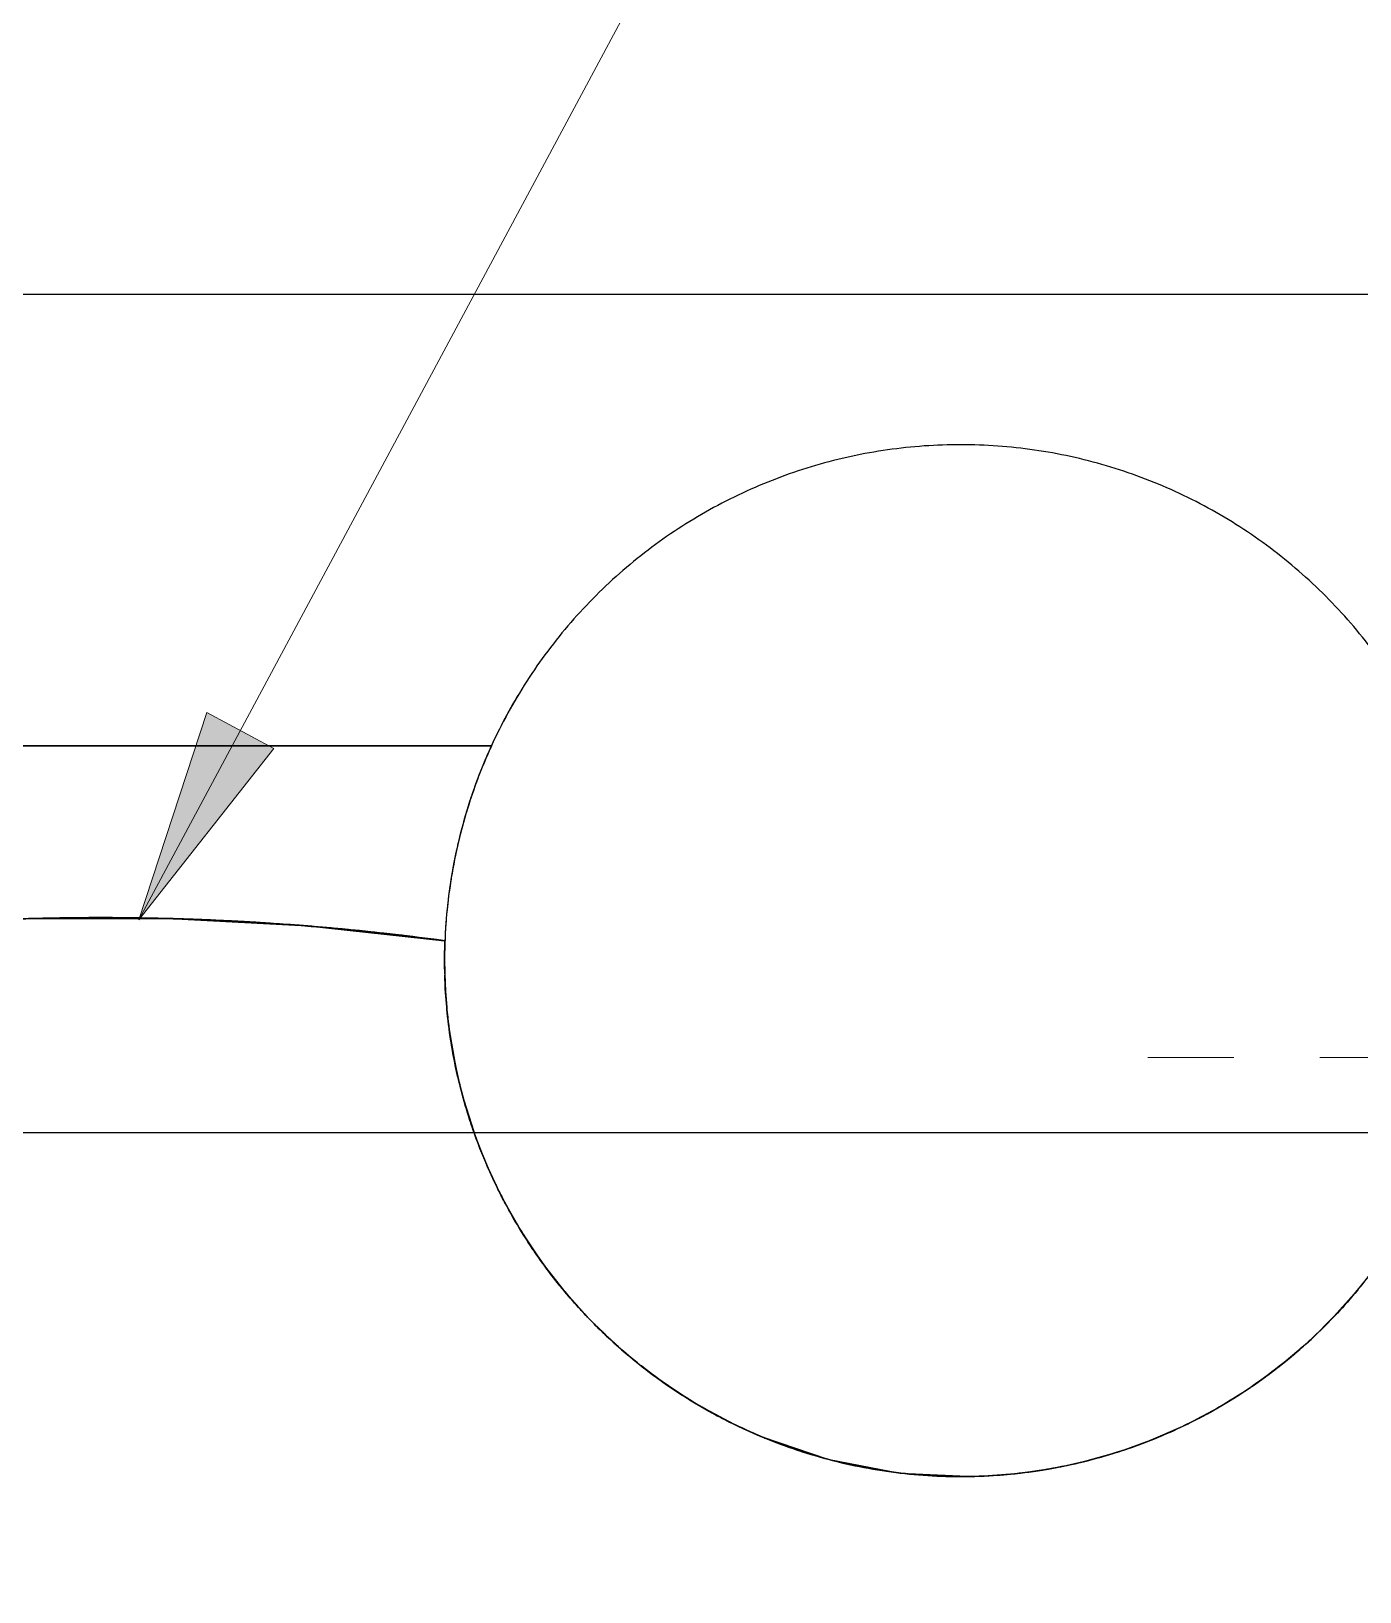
# Model space of a CAD drawing. Header units: metres. Extents: x -1161 to -1081, y 0 to 563.
# Drawn here: x -1149.824 to -1148.279, y 544.52 to 546.334 of the extents above; entities that cross this region are included whole.
import ezdxf

# ---------------------------------------------------------------- set-up
doc = ezdxf.new("R2010")
doc.units = ezdxf.units.M
doc.linetypes.add('JacobsGridLine', pattern=[0.0145, 0.01, -0.001, 0.0025, -0.001])
for name, color, linetype, lineweight in [('A-GENM', 7, 'Continuous', 35), ('G-ANNO-TEXT', 7, 'Continuous', 9), ('S-GRID', 7, 'Continuous', 9)]:
    doc.layers.add(name, color=color, linetype=linetype, lineweight=lineweight)

# ---------------------------------------------------------------- blocks, each defined once
blk = doc.blocks.new('Foundations-Piles - Px-1200-66435273-DRG-2873121 - DECK SLAB GENERAL ARRANGEMENT PLAN')
at = {"layer": 'A-GENM', "color": 9, "lineweight": 25, "true_color": 0xbebebe}
for start, end in [(90, 98.1818), (92.2501, 96.7983), (88.9353, 92.2501), (81.8182, 90), (84.2266, 88.9353), (98.1818, 106.3636), (100.1896, 104.6123), (96.7983, 100.1896), (81.081, 84.2266), (73.6364, 81.8182), (73.6364, 81.081), (106.3636, 114.5455), (108.2706, 112.5944), (106.4925, 108.2706), (104.6123, 106.0641), (65.4545, 73.6364), (65.4545, 73.6364), (114.5455, 122.7273), (114.6599, 116.2514), (112.5944, 114.272), (57.2727, 65.4545), (57.2727, 65.4545), (116.2514, 120.583), (120.583, 122.4816), (124.3905, 130.9091), (124.3905, 128.5814), (122.7273, 124.3905), (124.2279, 124.3905), (122.8273, 124.2279), (49.0909, 57.2727), (49.0909, 57.2727), (128.5814, 130.6928), (130.9091, 139.0909), (132.2009, 136.5946), (130.9948, 132.2009), (40.9091, 49.0909), (40.9091, 49.0909), (136.5946, 138.9057), (139.0909, 147.2727), (140.1715, 144.6326), (139.1624, 140.1715), (32.7273, 40.9091), (32.7273, 40.9091), (144.6326, 147.1204), (147.2727, 155.3353), (148.1399, 152.7165), (147.3299, 148.1399), (24.5455, 32.7273), (24.5455, 32.7273), (152.7165, 155.3353), (155.4545, 163.6364), (156.1068, 160.9016), (155.4975, 156.1068), (16.3636, 24.5455), (16.3636, 24.5455), (160.9016, 163.5554), (163.6364, 171.8182), (164.0723, 169.3897), (163.6651, 164.0723), (8.1818, 16.3636), (8.1818, 16.3636), (169.3897, 171.8182), (171.8182, 180), (172.0366, 180), (171.8608, 172.0366), (0, 8.1818), (0, 8.1818), (180, 188.1818), (180, 188.1818), (351.8182, 0), (351.8182, 0), (188.1818, 196.3636), (188.2384, 196.2576), (343.6364, 351.8182), (343.6364, 351.8182), (196.3636, 204.5455), (196.4203, 199.7037), (335.4545, 343.6364), (335.4545, 343.6364), (199.7037, 204.3932), (204.5455, 212.7273), (204.6304, 208.1482), (327.2727, 335.4545), (327.2727, 335.4545), (208.1482, 212.533), (212.7273, 220.9091), (212.8405, 216.4884), (319.0909, 327.2727), (319.0909, 327.2727), (216.4884, 220.6765), (220.9091, 229.0909), (221.0506, 224.7812), (310.9091, 319.0909), (310.9091, 319.0909), (224.7812, 228.8235), (229.0909, 237.2727), (302.7273, 310.9091), (304.9663, 310.9091), (229.2607, 233.0485), (233.0485, 236.9735), (237.2727, 245.4545), (237.4709, 241.3005), (294.5455, 302.7273), (294.5659, 302.3981), (302.3981, 304.9663), (241.3005, 245.1264), (245.4545, 253.6364), (245.681, 249.5426), (249.5426, 253.2818), (286.3636, 294.5455), (286.7316, 294.5455), (253.6364, 261.8182), (253.8911, 257.7779), (278.1818, 286.3636), (282.4594, 285.9238), (286.585, 286.7316), (257.7779, 261.4394), (261.8182, 265.362), (262.1012, 265.362), (265.362, 266.0083), (265.362, 270), (266.0083, 269.599), (270, 278.1818), (270.3114, 274.2352), (274.2352, 277.7604), (278.5215, 282.4594), (270.1904, 270.3114)]:
    blk.add_arc((0, 0), 0.6, start, end, dxfattribs=at)
at = {"layer": 'A-GENM', "color": 254, "lineweight": 25, "true_color": 0xd1d1d1}
for start, end in [(106.3636, 106.4925), (106.0641, 106.3636), (114.272, 114.5455), (122.4816, 122.7273), (130.6928, 130.9091), (138.9057, 139.0909), (147.1204, 147.2727), (204.3932, 204.5455), (212.533, 212.7273), (220.6765, 220.9091), (228.8235, 229.0909), (236.9735, 237.2727), (245.1264, 245.5969), (253.2818, 253.795), (285.9238, 286.3636), (286.3636, 286.585), (261.4394, 261.8182), (261.8182, 261.9928), (277.7604, 278.1818), (278.1818, 278.3878), (269.6447, 270), (270, 270.1904)]:
    blk.add_arc((0, 0), 0.6, start, end, dxfattribs=at)
blk = doc.blocks.new('Shotcrete Adaptive v1 - 1200 Dia Pile _ 2_000 Spacing-61394364-DRG-2873121 - DECK SLAB GENERAL ARRANGEMENT PLAN')
at = {"layer": 'A-GENM', "color": 9, "lineweight": 25, "true_color": 0xbebebe}
for p, q in [((-0.4546, 0.25), (0.4546, 0.25)), ((0.4546, 0.25), (-0.4546, 0.25))]:
    blk.add_line(p, q, dxfattribs=at)
for centre, radius, start, end in [((-1, 0), 0.6, 20.0818, 24.6243), ((-1, 0), 0.6, 20.0818, 24.6243), ((1, 0), 0.6, 156.2014, 159.3408), ((1, 0), 0.6, 156.2014, 159.3408), ((1, 0), 0.6, 155.3757, 156.2014), ((1, 0), 0.6, 155.3757, 156.2014), ((-1, 0), 0.6, 17.5169, 20.0818), ((-1, 0), 0.6, 17.5169, 20.0818), ((1, 0), 0.6, 159.3408, 162.8466), ((1, 0), 0.6, 159.3408, 162.8466), ((-1, 0), 0.6, 17.1534, 17.5169), ((-1, 0), 0.6, 17.1534, 17.5169), ((-1, 0), 0.6, 9.6825, 17.1534), ((-1, 0), 0.6, 9.6825, 17.1534), ((1, 0), 0.6, 164.0565, 164.6944), ((1, 0), 0.6, 164.0565, 164.6944), ((1, 0), 0.6, 162.8466, 164.0565), ((1, 0), 0.6, 162.8466, 164.0565), ((1, 0), 0.6, 165.1113, 167.3634), ((1, 0), 0.6, 165.1113, 167.3634), ((1, 0), 0.6, 164.7956, 164.9854), ((1, 0), 0.6, 164.7956, 164.9854), ((1, 0), 0.6, 167.3634, 170.3175), ((1, 0), 0.6, 167.3634, 170.3175), ((-1, 0), 0.6, 2.2116, 9.6825), ((-1, 0), 0.6, 2.2116, 9.6825), ((1, 0), 0.6, 170.3175, 171.9198), ((1, 0), 0.6, 170.3175, 171.9198), ((1, 0), 0.6, 171.9198, 175.3023), ((1, 0), 0.6, 171.9198, 175.3023), ((0, -2.95), 3, 94.6025, 97.6709), ((0, -2.95), 3, 94.3743, 94.7409), ((0, -2.95), 3, 91.5342, 94.6025), ((0, -2.95), 3, 91.3583, 91.6835), ((0, -2.95), 3, 88.4658, 91.5342), ((0, -2.95), 3, 88.3166, 88.6417), ((0, -2.95), 3, 85.3975, 88.4658), ((0, -2.95), 3, 85.2591, 85.6256), ((0, -2.95), 3, 82.3291, 85.3975), ((1, 0), 0.6, 175.3023, 177.7884), ((1, 0), 0.6, 175.3023, 177.7884), ((0, -2.95), 3, 97.3435, 97.6709), ((0, -2.95), 3, 82.3291, 82.6565)]:
    blk.add_arc(centre, radius, start, end, dxfattribs=at)
at = {"layer": 'A-GENM', "color": 254, "lineweight": 25, "true_color": 0xd1d1d1}
for start, end in [(94.7409, 96.2932), (93.5296, 94.3743), (92.1187, 93.5176), (91.6835, 92.1133), (90.729, 91.3583), (89.2757, 90.7244), (88.6417, 89.2711), (87.8868, 88.3166), (86.4824, 87.8814), (85.6256, 86.4703), (83.7067, 85.2591), (96.3064, 97.3435), (82.6565, 83.6934)]:
    blk.add_arc((0, -2.95), 3, start, end, dxfattribs=at)
blk = doc.blocks.new('StitchPour_RS36A_04 - StitchPour_RS36A_04-60468323-DRG-2873121 - DECK SLAB GENERAL ARRANGEMENT PLAN')
at = {"layer": 'A-GENM', "color": 253, "lineweight": 25, "true_color": 0xa3a3a3}
blk.add_open_spline([(131.1933, 52.1709), (131.2301, 52.0327), (131.4599, 51.168), (131.8827, 49.577), (132.2688, 48.1242), (132.4618, 47.3978)], degree=3, knots=[0.8539756, 0.8539756, 0.8539756, 0.8539756, 0.8666667, 0.9333333, 1, 1, 1, 1], dxfattribs=at)
blk.add_open_spline([(131.3265, 51.6698), (131.3654, 51.5234), (131.4043, 51.377), (131.4432, 51.2306)], degree=3, dxfattribs=at)
at = {"layer": 'A-GENM', "color": 9, "lineweight": 25, "true_color": 0xbebebe}
blk.add_open_spline([(131.4432, 51.2306), (131.5897, 50.6794), (131.7362, 50.1282), (131.8827, 49.5769)], degree=3, dxfattribs=at)
blk = doc.blocks.new('T2DPAA-T2D-C3S-RS-M3D-100334_rvt-1-DRG-2873121 - DECK SLAB GENERAL ARRANGEMENT PLAN')
at = {"layer": 'A-GENM', "color": 9, "lineweight": 25, "true_color": 0xbebebe}
for p, q in [((-1149.9838, 545.2939), (-1149.8234, 545.3025)), ((-1149.8234, 545.3025), (-1149.6628, 545.3025)), ((-1149.6628, 545.3025), (-1149.5023, 545.2939)), ((-1149.5023, 545.2939), (-1149.3426, 545.2768)), ((-1149.3426, 545.2768), (-1149.3431, 545.2563)), ((-1149.3431, 545.2563), (-1149.3429, 545.2379)), ((-1149.3429, 545.2378), (-1149.342, 545.2181)), ((-1149.3376, 545.1731), (-1149.3313, 545.1354)), ((-1149.3207, 545.0912), (-1149.3092, 545.0549)), ((-1149.3092, 545.0549), (-1149.3087, 545.0533)), ((-1149.3087, 545.0533), (-1149.3033, 545.0387)), ((-1149.3032, 545.0384), (-1149.2925, 545.0124)), ((-1149.2925, 545.0124), (-1149.282, 544.9899)), ((-1149.2815, 544.9889), (-1149.2762, 544.9783)), ((-1149.2762, 544.9783), (-1149.2693, 544.9653)), ((-1149.2693, 544.9653), (-1149.2535, 544.9382)), ((-1149.2535, 544.9382), (-1149.2328, 544.907)), ((-1149.2328, 544.907), (-1149.2257, 544.8971)), ((-1149.2257, 544.8971), (-1149.2044, 544.8699)), ((-1149.2044, 544.8699), (-1149.1801, 544.8425)), ((-1148.3085, 544.84), (-1148.2789, 544.8734)), ((-1149.1801, 544.8425), (-1149.1733, 544.8354)), ((-1148.3355, 544.8132), (-1148.3085, 544.84)), ((-1149.1733, 544.8354), (-1149.1458, 544.8089)), ((-1149.1458, 544.8089), (-1149.1189, 544.7859)), ((-1148.3723, 544.7819), (-1148.337, 544.8118)), ((-1148.337, 544.8118), (-1148.3355, 544.8132)), ((-1149.1189, 544.7859), (-1149.1131, 544.7813)), ((-1149.1131, 544.7813), (-1149.0784, 544.7561)), ((-1148.4028, 544.7594), (-1148.3723, 544.7819)), ((-1149.0784, 544.7561), (-1149.0504, 544.7383)), ((-1148.444, 544.7335), (-1148.4059, 544.7573)), ((-1148.4043, 544.7584), (-1148.4028, 544.7594)), ((-1149.0504, 544.7383), (-1149.0462, 544.7358)), ((-1149.0462, 544.7358), (-1149.0013, 544.712)), ((-1148.4772, 544.7157), (-1148.444, 544.7335)), ((-1149.0013, 544.712), (-1148.9799, 544.7023)), ((-1148.5222, 544.6958), (-1148.4785, 544.7151)), ((-1148.4785, 544.7151), (-1148.4772, 544.7157)), ((-1148.979, 544.7019), (-1148.976, 544.7007)), ((-1148.976, 544.7007), (-1148.9738, 544.6997)), ((-1148.9738, 544.6997), (-1148.8972, 544.6737)), ((-1148.557, 544.6832), (-1148.5222, 544.6958)), ((-1148.6054, 544.6696), (-1148.5581, 544.6828)), ((-1148.8972, 544.6737), (-1148.8131, 544.6577)), ((-1148.8125, 544.6576), (-1148.727, 544.6538)), ((-1148.6927, 544.6557), (-1148.6432, 544.662)), ((-1148.6406, 544.6624), (-1148.6054, 544.6696)), ((-1148.7264, 544.6538), (-1148.6927, 544.6557))]:
    blk.add_line(p, q, dxfattribs=at)
at = {"layer": 'A-GENM', "color": 9, "lineweight": 25, "true_color": 0xbebebe, "flags": 128}
for points in [[(-1149.342, 545.2181), (-1149.3403, 545.1959), (-1149.3376, 545.1731)], [(-1149.3313, 545.1354), (-1149.3271, 545.116), (-1149.3207, 545.0912)]]:
    blk.add_lwpolyline(points, dxfattribs=at)
at = {"layer": 'A-GENM', "color": 253, "lineweight": 25, "true_color": 0xa3a3a3}
blk.add_open_spline([(-1150.7819, 546.0286), (-1150.6379, 546.0286), (-1149.7427, 546.0286), (-1148.0964, 546.0286), (-1146.5942, 546.0286), (-1145.8431, 546.0286)], degree=3, knots=[0.8538825, 0.8538825, 0.8538825, 0.8538825, 0.8666667, 0.9333333, 1, 1, 1, 1], dxfattribs=at)
at = {"layer": 'A-GENM', "color": 9, "lineweight": 25, "true_color": 0xbebebe}
for points in [[(-1150.3498, 546.0286), (-1149.5987, 546.0286), (-1148.8475, 546.0286), (-1148.0964, 546.0286)], [(-1149.6631, 545.3025), (-1149.7166, 545.304), (-1149.7702, 545.304), (-1149.8237, 545.3025)], [(-1149.7796, 545.3034), (-1149.7943, 545.3032), (-1149.809, 545.3029), (-1149.8237, 545.3025)], [(-1149.7066, 545.3034), (-1149.7309, 545.3037), (-1149.7553, 545.3037), (-1149.7796, 545.3034)], [(-1149.6632, 545.3025), (-1149.6776, 545.3029), (-1149.6921, 545.3032), (-1149.7066, 545.3034)], [(-1149.6336, 545.3016), (-1149.6431, 545.3019), (-1149.6527, 545.3022), (-1149.6623, 545.3025)], [(-1149.5606, 545.298), (-1149.5849, 545.2995), (-1149.6092, 545.3007), (-1149.6336, 545.3016)], [(-1149.5021, 545.2938), (-1149.5216, 545.2954), (-1149.5411, 545.2968), (-1149.5606, 545.298)], [(-1149.3426, 545.2768), (-1149.3956, 545.2839), (-1149.4488, 545.2896), (-1149.5021, 545.2939)], [(-1149.4878, 545.2926), (-1149.4925, 545.293), (-1149.4972, 545.2934), (-1149.5019, 545.2938)], [(-1149.4151, 545.2854), (-1149.4393, 545.2881), (-1149.4635, 545.2905), (-1149.4878, 545.2926)], [(-1149.3426, 545.2765), (-1149.3668, 545.2798), (-1149.3909, 545.2827), (-1149.4151, 545.2854)], [(-1149.3429, 545.2411), (-1149.3432, 545.253), (-1149.3431, 545.2649), (-1149.3426, 545.2768)], [(-1149.3429, 545.2412), (-1149.3432, 545.253), (-1149.3431, 545.2647), (-1149.3426, 545.2765)], [(-1149.3429, 545.2381), (-1149.3429, 545.2391), (-1149.3429, 545.2402), (-1149.3429, 545.2412)], [(-1149.3429, 545.2392), (-1149.3429, 545.2398), (-1149.3429, 545.2405), (-1149.3429, 545.2411)], [(-1149.3427, 545.2339), (-1149.3428, 545.2348), (-1149.3428, 545.2358), (-1149.3428, 545.2368)], [(-1149.3406, 545.1993), (-1149.3417, 545.2118), (-1149.3425, 545.2243), (-1149.3428, 545.2368)], [(-1149.3406, 545.1995), (-1149.3417, 545.2109), (-1149.3424, 545.2224), (-1149.3427, 545.2339)], [(-1149.3401, 545.1944), (-1149.3403, 545.1961), (-1149.3405, 545.1978), (-1149.3406, 545.1995)], [(-1149.3401, 545.1945), (-1149.3403, 545.1961), (-1149.3405, 545.1977), (-1149.3406, 545.1993)], [(-1149.3398, 545.1914), (-1149.3399, 545.1921), (-1149.34, 545.1928), (-1149.34, 545.1935)], [(-1149.335, 545.1556), (-1149.3371, 545.1682), (-1149.3388, 545.1808), (-1149.34, 545.1935)], [(-1149.335, 545.1557), (-1149.337, 545.1676), (-1149.3386, 545.1795), (-1149.3398, 545.1914)], [(-1149.3344, 545.1517), (-1149.3346, 545.153), (-1149.3348, 545.1544), (-1149.335, 545.1557)], [(-1149.3344, 545.1518), (-1149.3346, 545.153), (-1149.3348, 545.1543), (-1149.335, 545.1556)], [(-1149.3339, 545.1492), (-1149.3341, 545.1501), (-1149.3342, 545.1509), (-1149.3344, 545.1517)], [(-1149.3283, 545.1212), (-1149.3304, 545.1305), (-1149.3323, 545.1398), (-1149.3339, 545.1492)], [(-1149.3264, 545.1133), (-1149.3271, 545.1159), (-1149.3277, 545.1186), (-1149.3283, 545.1212)], [(-1149.3265, 545.1134), (-1149.3271, 545.116), (-1149.3277, 545.1185), (-1149.3283, 545.1211)], [(-1149.3251, 545.1078), (-1149.3256, 545.1097), (-1149.326, 545.1115), (-1149.3265, 545.1134)], [(-1149.325, 545.1076), (-1149.3255, 545.1095), (-1149.326, 545.1114), (-1149.3264, 545.1133)], [(-1149.315, 545.0722), (-1149.3187, 545.0838), (-1149.322, 545.0956), (-1149.325, 545.1074)], [(-1149.3149, 545.0721), (-1149.3187, 545.0837), (-1149.322, 545.0955), (-1149.325, 545.1074)], [(-1149.3139, 545.0687), (-1149.3143, 545.0699), (-1149.3146, 545.071), (-1149.315, 545.0722)], [(-1149.3139, 545.0688), (-1149.3143, 545.0699), (-1149.3146, 545.071), (-1149.3149, 545.0721)], [(-1149.3132, 545.0667), (-1149.3134, 545.0674), (-1149.3137, 545.0681), (-1149.3139, 545.0687)], [(-1149.3087, 545.0535), (-1149.3105, 545.0586), (-1149.3122, 545.0637), (-1149.3139, 545.0688)], [(-1149.3087, 545.0535), (-1149.3103, 545.0579), (-1149.3118, 545.0623), (-1149.3132, 545.0667)], [(-1149.3054, 545.0443), (-1149.3065, 545.0473), (-1149.3076, 545.0504), (-1149.3087, 545.0535)], [(-1149.3054, 545.0443), (-1149.3065, 545.0473), (-1149.3076, 545.0504), (-1149.3087, 545.0535)], [(-1149.3018, 545.0351), (-1149.303, 545.0381), (-1149.3042, 545.0412), (-1149.3054, 545.0443)], [(-1149.3019, 545.0351), (-1149.3031, 545.0381), (-1149.3042, 545.0412), (-1149.3054, 545.0443)], [(-1149.2832, 544.9923), (-1149.29, 545.0063), (-1149.2962, 545.0206), (-1149.3019, 545.0351)], [(-1149.2832, 544.9924), (-1149.29, 545.0063), (-1149.2962, 545.0206), (-1149.3018, 545.0351)], [(-1149.2824, 544.9908), (-1149.2827, 544.9913), (-1149.283, 544.9918), (-1149.2832, 544.9924)], [(-1149.2824, 544.9907), (-1149.2827, 544.9913), (-1149.2829, 544.9918), (-1149.2832, 544.9923)], [(-1149.2811, 544.988), (-1149.2813, 544.9885), (-1149.2816, 544.9891), (-1149.2819, 544.9896)], [(-1149.2721, 544.9706), (-1149.2755, 544.9768), (-1149.2787, 544.9831), (-1149.2818, 544.9895)], [(-1149.2721, 544.9706), (-1149.2752, 544.9763), (-1149.2782, 544.9821), (-1149.2811, 544.988)], [(-1149.2669, 544.961), (-1149.2687, 544.9642), (-1149.2704, 544.9674), (-1149.2721, 544.9706)], [(-1149.2669, 544.961), (-1149.2687, 544.9642), (-1149.2704, 544.9674), (-1149.2721, 544.9706)], [(-1149.2609, 544.9505), (-1149.2629, 544.954), (-1149.2649, 544.9575), (-1149.2669, 544.961)], [(-1149.2403, 544.9178), (-1149.2475, 544.9285), (-1149.2544, 544.9394), (-1149.2609, 544.9505)], [(-1149.2391, 544.9161), (-1149.2396, 544.9167), (-1149.24, 544.9173), (-1149.2404, 544.9179)], [(-1149.2392, 544.9161), (-1149.2395, 544.9167), (-1149.2399, 544.9172), (-1149.2403, 544.9178)], [(-1149.229, 544.9016), (-1149.2323, 544.9062), (-1149.2356, 544.9109), (-1149.2389, 544.9157)], [(-1149.2223, 544.8926), (-1149.2246, 544.8956), (-1149.2268, 544.8986), (-1149.229, 544.9016)], [(-1149.2223, 544.8926), (-1149.2246, 544.8956), (-1149.2268, 544.8986), (-1149.229, 544.9016)], [(-1149.1872, 544.8502), (-1149.1996, 544.8638), (-1149.2113, 544.878), (-1149.2223, 544.8926)], [(-1148.2818, 544.8699), (-1148.2893, 544.8609), (-1148.297, 544.8521), (-1148.305, 544.8436)], [(-1148.2819, 544.8698), (-1148.2893, 544.8609), (-1148.297, 544.8522), (-1148.3049, 544.8437)], [(-1148.2792, 544.873), (-1148.2801, 544.8719), (-1148.281, 544.8709), (-1148.2819, 544.8698)], [(-1148.2792, 544.873), (-1148.2801, 544.872), (-1148.281, 544.8709), (-1148.2818, 544.8699)], [(-1149.1858, 544.8487), (-1149.1863, 544.8492), (-1149.1868, 544.8497), (-1149.1873, 544.8503)], [(-1149.1858, 544.8487), (-1149.1863, 544.8492), (-1149.1868, 544.8497), (-1149.1872, 544.8502)], [(-1149.1767, 544.8389), (-1149.1795, 544.8419), (-1149.1823, 544.8448), (-1149.1851, 544.8478)], [(-1149.1767, 544.8389), (-1149.1795, 544.8418), (-1149.1823, 544.8448), (-1149.185, 544.8477)], [(-1149.1691, 544.8311), (-1149.1717, 544.8337), (-1149.1742, 544.8363), (-1149.1767, 544.8389)], [(-1149.1691, 544.8311), (-1149.1717, 544.8337), (-1149.1742, 544.8363), (-1149.1767, 544.8389)], [(-1148.3049, 544.8437), (-1148.3147, 544.8332), (-1148.3249, 544.8231), (-1148.3355, 544.8133)], [(-1148.305, 544.8436), (-1148.3148, 544.8331), (-1148.325, 544.823), (-1148.3355, 544.8133)], [(-1149.1231, 544.7893), (-1149.1392, 544.8025), (-1149.1545, 544.8164), (-1149.1691, 544.8311)], [(-1148.3409, 544.8084), (-1148.3498, 544.8003), (-1148.3589, 544.7926), (-1148.3683, 544.7851)], [(-1148.3376, 544.8114), (-1148.3387, 544.8103), (-1148.3398, 544.8093), (-1148.3409, 544.8083)], [(-1148.3376, 544.8113), (-1148.3387, 544.8103), (-1148.3398, 544.8094), (-1148.3409, 544.8084)], [(-1148.3355, 544.8133), (-1148.3362, 544.8127), (-1148.3369, 544.812), (-1148.3376, 544.8114)], [(-1148.3356, 544.8132), (-1148.3363, 544.8126), (-1148.3369, 544.812), (-1148.3376, 544.8113)], [(-1149.1162, 544.7837), (-1149.1185, 544.7856), (-1149.1208, 544.7875), (-1149.1231, 544.7893)], [(-1149.1084, 544.7777), (-1149.111, 544.7797), (-1149.1136, 544.7817), (-1149.1162, 544.7837)], [(-1149.1084, 544.7777), (-1149.111, 544.7797), (-1149.1136, 544.7817), (-1149.1162, 544.7837)], [(-1148.3683, 544.7851), (-1148.3795, 544.7761), (-1148.391, 544.7675), (-1148.4029, 544.7594)], [(-1149.0486, 544.7372), (-1149.0693, 544.7495), (-1149.0893, 544.763), (-1149.1084, 544.7777)], [(-1148.4081, 544.7558), (-1148.4302, 544.741), (-1148.4533, 544.7276), (-1148.4772, 544.7157)], [(-1148.4081, 544.7558), (-1148.4302, 544.7409), (-1148.4532, 544.7276), (-1148.4771, 544.7158)], [(-1148.4063, 544.757), (-1148.4069, 544.7566), (-1148.4075, 544.7562), (-1148.4081, 544.7558)], [(-1148.4063, 544.757), (-1148.4069, 544.7566), (-1148.4075, 544.7562), (-1148.4081, 544.7558)], [(-1148.4029, 544.7594), (-1148.4035, 544.7589), (-1148.4042, 544.7585), (-1148.4048, 544.758)], [(-1148.4028, 544.7594), (-1148.4034, 544.759), (-1148.4041, 544.7585), (-1148.4048, 544.7581)], [(-1149.0417, 544.7332), (-1149.044, 544.7345), (-1149.0463, 544.7358), (-1149.0486, 544.7372)], [(-1149.0417, 544.7332), (-1149.044, 544.7345), (-1149.0463, 544.7358), (-1149.0486, 544.7372)], [(-1149.0163, 544.7194), (-1149.0249, 544.7238), (-1149.0334, 544.7284), (-1149.0417, 544.7332)], [(-1148.9777, 544.7014), (-1148.9908, 544.707), (-1149.0037, 544.713), (-1149.0163, 544.7194)], [(-1148.482, 544.7134), (-1148.5063, 544.7017), (-1148.5313, 544.6916), (-1148.557, 544.6832)], [(-1148.4821, 544.7133), (-1148.5063, 544.7016), (-1148.5313, 544.6916), (-1148.5569, 544.6832)], [(-1148.4789, 544.7149), (-1148.48, 544.7144), (-1148.481, 544.7139), (-1148.4821, 544.7133)], [(-1148.479, 544.7149), (-1148.48, 544.7144), (-1148.481, 544.7139), (-1148.482, 544.7134)], [(-1148.4772, 544.7157), (-1148.4778, 544.7155), (-1148.4784, 544.7152), (-1148.479, 544.7149)], [(-1148.4771, 544.7158), (-1148.4777, 544.7155), (-1148.4783, 544.7152), (-1148.4789, 544.7149)], [(-1148.9751, 544.7003), (-1148.976, 544.7007), (-1148.9769, 544.701), (-1148.9777, 544.7014)], [(-1148.9706, 544.6984), (-1148.9721, 544.699), (-1148.9736, 544.6997), (-1148.9751, 544.7003)], [(-1148.9706, 544.6984), (-1148.9721, 544.699), (-1148.9736, 544.6997), (-1148.9751, 544.7003)], [(-1148.8972, 544.6737), (-1148.9221, 544.6804), (-1148.9467, 544.6886), (-1148.9706, 544.6984)], [(-1148.8972, 544.6737), (-1148.9221, 544.6804), (-1148.9467, 544.6886), (-1148.9706, 544.6984)], [(-1148.5612, 544.6818), (-1148.5872, 544.6736), (-1148.6137, 544.6671), (-1148.6406, 544.6624)], [(-1148.5612, 544.6818), (-1148.5872, 544.6736), (-1148.6137, 544.6671), (-1148.6406, 544.6624)], [(-1148.5585, 544.6827), (-1148.5594, 544.6824), (-1148.5603, 544.6821), (-1148.5612, 544.6818)], [(-1148.5585, 544.6827), (-1148.5594, 544.6824), (-1148.5603, 544.6821), (-1148.5612, 544.6818)], [(-1148.557, 544.6832), (-1148.5575, 544.683), (-1148.558, 544.6829), (-1148.5585, 544.6827)], [(-1148.5569, 544.6832), (-1148.5574, 544.683), (-1148.5579, 544.6829), (-1148.5585, 544.6827)], [(-1148.8125, 544.6576), (-1148.8411, 544.661), (-1148.8694, 544.6663), (-1148.8972, 544.6737)], [(-1148.8125, 544.6576), (-1148.8411, 544.661), (-1148.8694, 544.6663), (-1148.8972, 544.6737)], [(-1148.7695, 544.6542), (-1148.7839, 544.6548), (-1148.7982, 544.656), (-1148.8125, 544.6576)], [(-1148.7695, 544.6542), (-1148.7838, 544.6548), (-1148.7982, 544.656), (-1148.8125, 544.6576)], [(-1148.6439, 544.6619), (-1148.6712, 544.6573), (-1148.6988, 544.6546), (-1148.7264, 544.6538)], [(-1148.644, 544.6618), (-1148.6712, 544.6573), (-1148.6987, 544.6546), (-1148.7263, 544.6538)], [(-1148.6427, 544.6621), (-1148.6431, 544.662), (-1148.6436, 544.6619), (-1148.644, 544.6618)], [(-1148.6427, 544.6621), (-1148.6431, 544.662), (-1148.6435, 544.6619), (-1148.6439, 544.6619)], [(-1148.6406, 544.6624), (-1148.641, 544.6624), (-1148.6414, 544.6623), (-1148.6418, 544.6622)], [(-1148.7264, 544.6538), (-1148.7404, 544.6534), (-1148.7544, 544.6535), (-1148.7685, 544.6541)], [(-1148.7264, 544.6538), (-1148.7404, 544.6534), (-1148.7544, 544.6535), (-1148.7685, 544.6541)]]:
    blk.add_open_spline(points, degree=3, dxfattribs=at)
at = {"layer": 'A-GENM', "color": 254, "lineweight": 25, "true_color": 0xd1d1d1}
for points in [[(-1149.8237, 545.3025), (-1149.809, 545.3029), (-1149.7943, 545.3032), (-1149.7796, 545.3034)], [(-1149.7796, 545.3034), (-1149.7553, 545.3037), (-1149.7309, 545.3037), (-1149.7066, 545.3034)], [(-1149.7066, 545.3034), (-1149.6921, 545.3032), (-1149.6776, 545.3029), (-1149.6632, 545.3025)], [(-1149.6623, 545.3025), (-1149.6527, 545.3022), (-1149.6431, 545.3019), (-1149.6336, 545.3016)], [(-1149.6336, 545.3016), (-1149.6092, 545.3007), (-1149.5849, 545.2995), (-1149.5606, 545.298)], [(-1149.5606, 545.298), (-1149.5411, 545.2968), (-1149.5216, 545.2954), (-1149.5021, 545.2938)], [(-1149.5019, 545.2938), (-1149.4972, 545.2934), (-1149.4925, 545.293), (-1149.4878, 545.2926)], [(-1149.4878, 545.2926), (-1149.4635, 545.2905), (-1149.4393, 545.2881), (-1149.4151, 545.2854)], [(-1149.4151, 545.2854), (-1149.3909, 545.2827), (-1149.3668, 545.2798), (-1149.3426, 545.2765)], [(-1149.3426, 545.2765), (-1149.3431, 545.2647), (-1149.3432, 545.253), (-1149.3429, 545.2412)], [(-1149.3429, 545.2412), (-1149.3429, 545.2402), (-1149.3429, 545.2391), (-1149.3429, 545.2381)], [(-1149.3428, 545.2368), (-1149.3425, 545.2243), (-1149.3417, 545.2119), (-1149.3406, 545.1995)], [(-1149.3406, 545.1995), (-1149.3405, 545.1978), (-1149.3403, 545.1961), (-1149.3401, 545.1944)], [(-1149.34, 545.1935), (-1149.34, 545.1928), (-1149.3399, 545.1921), (-1149.3398, 545.1914)], [(-1149.3398, 545.1914), (-1149.3386, 545.1795), (-1149.337, 545.1676), (-1149.335, 545.1557)], [(-1149.335, 545.1557), (-1149.3348, 545.1544), (-1149.3346, 545.153), (-1149.3344, 545.1517)], [(-1149.3344, 545.1517), (-1149.3342, 545.1509), (-1149.3341, 545.1501), (-1149.3339, 545.1492)], [(-1149.3283, 545.1212), (-1149.3277, 545.1186), (-1149.3271, 545.1159), (-1149.3264, 545.1133)], [(-1149.3264, 545.1133), (-1149.326, 545.1114), (-1149.3255, 545.1095), (-1149.325, 545.1076)], [(-1149.325, 545.1074), (-1149.322, 545.0956), (-1149.3187, 545.0838), (-1149.315, 545.0722)], [(-1149.315, 545.0722), (-1149.3146, 545.071), (-1149.3143, 545.0699), (-1149.3139, 545.0687)], [(-1149.3139, 545.0687), (-1149.3137, 545.0681), (-1149.3134, 545.0674), (-1149.3132, 545.0667)], [(-1149.3132, 545.0667), (-1149.3118, 545.0623), (-1149.3103, 545.0579), (-1149.3087, 545.0535)], [(-1149.3087, 545.0535), (-1149.3076, 545.0504), (-1149.3065, 545.0473), (-1149.3054, 545.0443)], [(-1149.3054, 545.0443), (-1149.3042, 545.0412), (-1149.303, 545.0381), (-1149.3018, 545.0351)], [(-1149.3018, 545.0351), (-1149.3008, 545.0323), (-1149.2996, 545.0295), (-1149.2985, 545.0267)], [(-1149.2985, 545.0267), (-1149.2938, 545.0151), (-1149.2887, 545.0036), (-1149.2832, 544.9924)], [(-1149.2832, 544.9924), (-1149.283, 544.9918), (-1149.2827, 544.9913), (-1149.2824, 544.9908)], [(-1149.2818, 544.9895), (-1149.2816, 544.989), (-1149.2813, 544.9884), (-1149.281, 544.9879)], [(-1149.281, 544.9879), (-1149.2781, 544.982), (-1149.2752, 544.9763), (-1149.2721, 544.9706)], [(-1149.2721, 544.9706), (-1149.2704, 544.9674), (-1149.2687, 544.9642), (-1149.2669, 544.961)], [(-1149.2669, 544.961), (-1149.2649, 544.9574), (-1149.2629, 544.9539), (-1149.2608, 544.9504)], [(-1149.2608, 544.9504), (-1149.2543, 544.9393), (-1149.2475, 544.9285), (-1149.2404, 544.9179)], [(-1149.2404, 544.9179), (-1149.24, 544.9173), (-1149.2396, 544.9167), (-1149.2391, 544.9161)], [(-1149.2389, 544.9157), (-1149.2386, 544.9152), (-1149.2383, 544.9148), (-1149.238, 544.9144)], [(-1149.238, 544.9144), (-1149.235, 544.9101), (-1149.232, 544.9058), (-1149.229, 544.9016)], [(-1149.229, 544.9016), (-1149.2268, 544.8986), (-1149.2246, 544.8956), (-1149.2223, 544.8926)], [(-1149.2223, 544.8926), (-1149.2192, 544.8884), (-1149.2159, 544.8842), (-1149.2127, 544.8801)], [(-1149.2127, 544.8801), (-1149.2045, 544.8699), (-1149.1961, 544.8599), (-1149.1873, 544.8503)], [(-1148.305, 544.8436), (-1148.297, 544.8521), (-1148.2893, 544.8609), (-1148.2818, 544.8699)], [(-1148.2818, 544.8699), (-1148.281, 544.8709), (-1148.2801, 544.872), (-1148.2792, 544.873)], [(-1149.1873, 544.8503), (-1149.1868, 544.8497), (-1149.1863, 544.8492), (-1149.1858, 544.8487)], [(-1149.185, 544.8477), (-1149.1823, 544.8448), (-1149.1795, 544.8418), (-1149.1767, 544.8389)], [(-1149.1767, 544.8389), (-1149.1742, 544.8363), (-1149.1717, 544.8337), (-1149.1691, 544.8311)], [(-1148.3356, 544.8132), (-1148.325, 544.823), (-1148.3148, 544.8331), (-1148.305, 544.8436)], [(-1149.1691, 544.8311), (-1149.1645, 544.8265), (-1149.1598, 544.8219), (-1149.1551, 544.8174)], [(-1149.1551, 544.8174), (-1149.1447, 544.8077), (-1149.1341, 544.7983), (-1149.1231, 544.7893)], [(-1148.3683, 544.7851), (-1148.3589, 544.7926), (-1148.3498, 544.8003), (-1148.3409, 544.8083)], [(-1148.3409, 544.8083), (-1148.3398, 544.8093), (-1148.3387, 544.8103), (-1148.3376, 544.8113)], [(-1148.3376, 544.8113), (-1148.3369, 544.812), (-1148.3363, 544.8126), (-1148.3356, 544.8132)], [(-1149.1231, 544.7893), (-1149.1208, 544.7874), (-1149.1185, 544.7856), (-1149.1162, 544.7837)], [(-1149.1162, 544.7837), (-1149.1136, 544.7817), (-1149.111, 544.7797), (-1149.1084, 544.7777)], [(-1148.4029, 544.7594), (-1148.391, 544.7675), (-1148.3795, 544.7761), (-1148.3683, 544.7851)], [(-1149.1084, 544.7777), (-1149.1021, 544.7728), (-1149.0957, 544.7681), (-1149.0892, 544.7635)], [(-1149.0892, 544.7635), (-1149.0776, 544.7553), (-1149.0657, 544.7475), (-1149.0535, 544.7402)], [(-1148.4392, 544.7362), (-1148.4287, 544.7424), (-1148.4183, 544.749), (-1148.4081, 544.7558)], [(-1148.4081, 544.7558), (-1148.4075, 544.7562), (-1148.4069, 544.7566), (-1148.4063, 544.757)], [(-1148.4048, 544.758), (-1148.4042, 544.7585), (-1148.4035, 544.7589), (-1148.4029, 544.7594)], [(-1149.0535, 544.7402), (-1149.0519, 544.7392), (-1149.0502, 544.7382), (-1149.0486, 544.7372)], [(-1149.0486, 544.7372), (-1149.0463, 544.7358), (-1149.044, 544.7345), (-1149.0417, 544.7332)], [(-1149.0417, 544.7332), (-1149.0334, 544.7284), (-1149.0249, 544.7238), (-1149.0163, 544.7194)], [(-1148.4772, 544.7157), (-1148.4643, 544.7221), (-1148.4516, 544.7289), (-1148.4392, 544.7362)], [(-1149.0163, 544.7194), (-1149.0037, 544.713), (-1148.9908, 544.7069), (-1148.9777, 544.7014)], [(-1148.5165, 544.698), (-1148.5048, 544.7028), (-1148.4933, 544.7079), (-1148.482, 544.7134)], [(-1148.482, 544.7134), (-1148.481, 544.7139), (-1148.48, 544.7144), (-1148.4789, 544.7149)], [(-1148.4789, 544.7149), (-1148.4784, 544.7152), (-1148.4778, 544.7154), (-1148.4772, 544.7157)], [(-1148.9777, 544.7014), (-1148.9768, 544.701), (-1148.976, 544.7007), (-1148.9751, 544.7003)], [(-1148.9751, 544.7003), (-1148.9736, 544.6997), (-1148.9721, 544.699), (-1148.9706, 544.6984)], [(-1148.9706, 544.6984), (-1148.9598, 544.694), (-1148.9489, 544.6899), (-1148.9379, 544.6861)], [(-1148.557, 544.6832), (-1148.5433, 544.6876), (-1148.5298, 544.6926), (-1148.5165, 544.698)], [(-1148.9379, 544.6861), (-1148.9245, 544.6815), (-1148.9109, 544.6774), (-1148.8972, 544.6737)], [(-1148.5984, 544.6713), (-1148.5859, 544.6744), (-1148.5735, 544.6779), (-1148.5612, 544.6818)], [(-1148.5612, 544.6818), (-1148.5603, 544.6821), (-1148.5594, 544.6824), (-1148.5585, 544.6827)], [(-1148.5585, 544.6827), (-1148.558, 544.6829), (-1148.5575, 544.683), (-1148.557, 544.6832)], [(-1148.8972, 544.6737), (-1148.8833, 544.67), (-1148.8693, 544.6668), (-1148.8551, 544.6642)], [(-1148.8551, 544.6642), (-1148.841, 544.6615), (-1148.8268, 544.6593), (-1148.8125, 544.6576)], [(-1148.8125, 544.6576), (-1148.7982, 544.656), (-1148.7839, 544.6548), (-1148.7695, 544.6542)], [(-1148.6833, 544.6566), (-1148.6702, 544.6579), (-1148.657, 544.6597), (-1148.6439, 544.6619)], [(-1148.6439, 544.6619), (-1148.6435, 544.6619), (-1148.6431, 544.662), (-1148.6427, 544.6621)], [(-1148.6418, 544.6622), (-1148.6414, 544.6623), (-1148.641, 544.6624), (-1148.6406, 544.6624)], [(-1148.6406, 544.6624), (-1148.6265, 544.6649), (-1148.6124, 544.6678), (-1148.5984, 544.6713)], [(-1148.7685, 544.6541), (-1148.7544, 544.6535), (-1148.7404, 544.6534), (-1148.7264, 544.6538)], [(-1148.7264, 544.6538), (-1148.712, 544.6542), (-1148.6977, 544.6552), (-1148.6833, 544.6566)]]:
    blk.add_open_spline(points, degree=3, dxfattribs=at)
at = {"layer": 'A-GENM', "color": 9, "lineweight": 25, "true_color": 0xbebebe}
for points, knots in [([(-1149.5022, 545.2939), (-1149.5459, 545.2974), (-1149.5993, 545.3006), (-1149.6528, 545.3023), (-1149.6623, 545.3025)], [0.1997907, 0.1997907, 0.1997907, 0.1997907, 0.3636364, 0.3994814, 0.3994814, 0.3994814, 0.3994814]), ([(-1149.3283, 545.1211), (-1149.3288, 545.1236), (-1149.3311, 545.1338), (-1149.333, 545.144), (-1149.3344, 545.1518)], [0.80641348, 0.80641348, 0.80641348, 0.80641348, 0.81578947, 0.84502653, 0.84502653, 0.84502653, 0.84502653]), ([(-1149.2404, 544.9179), (-1149.2475, 544.9285), (-1149.2565, 544.9428), (-1149.2649, 544.9574), (-1149.2669, 544.961)], [-0.46846429, -0.46846429, -0.46846429, -0.46846429, -0.42105263, -0.40589296, -0.40589296, -0.40589296, -0.40589296]), ([(-1149.229, 544.9016), (-1149.2321, 544.9059), (-1149.2354, 544.9106), (-1149.2386, 544.9153), (-1149.2389, 544.9157)], [0.50686175, 0.50686175, 0.50686175, 0.50686175, 0.52631579, 0.52810353, 0.52810353, 0.52810353, 0.52810353]), ([(-1149.1873, 544.8503), (-1149.1961, 544.8599), (-1149.2079, 544.8739), (-1149.2192, 544.8884), (-1149.2223, 544.8926)], [-0.57472431, -0.57472431, -0.57472431, -0.57472431, -0.52631579, -0.50682218, -0.50682218, -0.50682218, -0.50682218]), ([(-1149.1162, 544.7837), (-1149.1296, 544.7944), (-1149.1475, 544.8099), (-1149.1645, 544.8265), (-1149.1691, 544.8311)], [-0.69516137, -0.69516137, -0.69516137, -0.69516137, -0.63157895, -0.60734405, -0.60734405, -0.60734405, -0.60734405]), ([(-1148.3409, 544.8083), (-1148.3498, 544.8003), (-1148.3698, 544.7833), (-1148.3909, 544.7676), (-1148.4028, 544.7594)], [0.46815436, 0.46815436, 0.46815436, 0.46815436, 0.5, 0.53846154, 0.53846154, 0.53846154, 0.53846154]), ([(-1149.0486, 544.7372), (-1149.0503, 544.7382), (-1149.0709, 544.7506), (-1149.0909, 544.7642), (-1149.1084, 544.7777)], [0.20334172, 0.20334172, 0.20334172, 0.20334172, 0.21052632, 0.29259069, 0.29259069, 0.29259069, 0.29259069]), ([(-1148.9751, 544.7003), (-1148.9956, 544.7089), (-1149.0179, 544.7197), (-1149.0395, 544.7319), (-1149.0417, 544.7332)], [-0.89823492, -0.89823492, -0.89823492, -0.89823492, -0.81578947, -0.80642124, -0.80642124, -0.80642124, -0.80642124])]:
    blk.add_open_spline(points, degree=3, knots=knots, dxfattribs=at)
at = {"layer": 'A-GENM', "color": 254, "lineweight": 25, "true_color": 0xd1d1d1}
blk.add_open_spline([(-1149.3339, 545.1492), (-1149.3327, 545.1422), (-1149.3309, 545.1329), (-1149.3288, 545.1236), (-1149.3283, 545.1212)], degree=3, knots=[-0.84210526, -0.84210526, -0.84210526, -0.84210526, -0.81578947, -0.80675169, -0.80675169, -0.80675169, -0.80675169], dxfattribs=at)
at = {"layer": 'A-GENM', "color": 253, "lineweight": 25, "true_color": 0xa3a3a3}
for name, p, rotation in [('StitchPour_RS36A_04 - StitchPour_RS36A_04-60468323-DRG-2873121 - DECK SLAB GENERAL ARRANGEMENT PLAN', (-1134.0578, 404.8616), 75.11694444444437), ('Foundations-Piles - Px-1200-66435273-DRG-2873121 - DECK SLAB GENERAL ARRANGEMENT PLAN', (-1148.7431, 545.2536), 75.11694444444437), ('Shotcrete Adaptive v1 - 1200 Dia Pile _ 2_000 Spacing-61394364-DRG-2873121 - DECK SLAB GENERAL ARRANGEMENT PLAN', (-1149.7431, 545.2536), 3.49943060736561e-05)]:
    blk.add_blockref(name, p, dxfattribs=dict(at, rotation=rotation))

msp = doc.modelspace()

# ---------------------------------------------------------------- hatches: boundary and pattern name
at = {"layer": 'G-ANNO-TEXT'}
msp.add_hatch(color=256, dxfattribs=at).paths.add_polyline_path([(-1149.6987, 545.3009), (-1149.5417, 545.5004), (-1149.6194, 545.5421)])

# ---------------------------------------------------------------- linework, layer by layer
for p, q in [((-1149.6987, 545.3009), (-1148.597, 547.3553)), ((-1149.6194, 545.5421), (-1149.6987, 545.3009)), ((-1149.5417, 545.5004), (-1149.6194, 545.5421)), ((-1149.6987, 545.3009), (-1149.5417, 545.5004))]:
    msp.add_line(p, q, dxfattribs=at)
at = {"layer": 'S-GRID', "linetype": 'JacobsGridLine', "lineweight": 18}
msp.add_line((-1148.5251, 545.1411), (-1135.8415, 545.1411), dxfattribs=at)

# ---------------------------------------------------------------- block references
at = {"lineweight": 5}
msp.add_blockref('T2DPAA-T2D-C3S-RS-M3D-100334_rvt-1-DRG-2873121 - DECK SLAB GENERAL ARRANGEMENT PLAN', (0, 0), dxfattribs=at)

doc.saveas('drawing.dxf')
